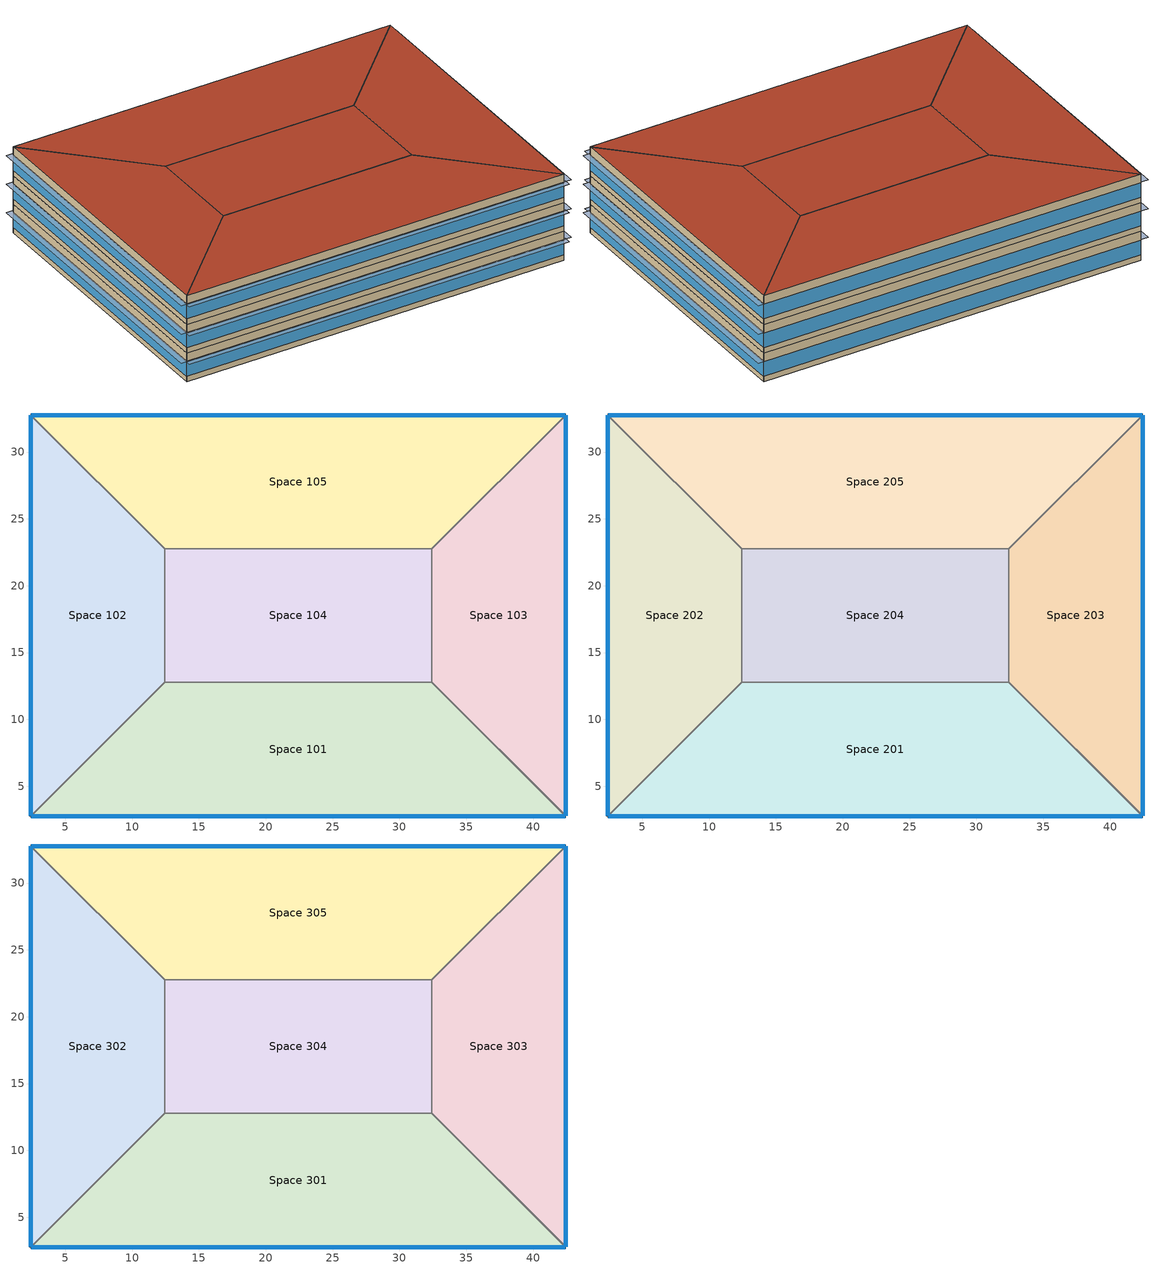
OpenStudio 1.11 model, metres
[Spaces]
Space 101
 floor ground: 32.43,12.77 42.43,2.77 2.43,2.77 12.43,12.77 z0
 wall outside: 2.43,2.77 42.43,2.77 z0:3.05
 wall to Space 104: 32.43,12.77 12.43,12.77 z0:3.05
 wall to Space 103: 42.43,2.77 32.43,12.77 z0:3.05
 wall to Space 102: 12.43,12.77 2.43,2.77 z0:3.05
 window: 2.45,2.77 42.4,2.77 z0.6:2.13
Space 102
 floor ground: 2.43,32.77 12.43,22.77 12.43,12.77 2.43,2.77 z0
 wall outside: 2.43,32.77 2.43,2.77 z0:3.05
 wall to Space 104: 12.43,12.77 12.43,22.77 z0:3.05
 wall to Space 105: 12.43,22.77 2.43,32.77 z0:3.05
 window: 2.43,32.74 2.43,2.79 z0.6:2.13
Space 103
 floor ground: 42.43,32.77 42.43,2.77 32.43,12.77 32.43,22.77 z0
 wall outside: 42.43,2.77 42.43,32.77 z0:3.05
 wall to Space 104: 32.43,22.77 32.43,12.77 z0:3.05
 wall to Space 105: 42.43,32.77 32.43,22.77 z0:3.05
 window: 42.43,2.79 42.43,32.74 z0.6:2.13
Space 104
 floor ground: 32.43,22.77 32.43,12.77 12.43,12.77 12.43,22.77 z0
 wall to Space 105: 32.43,22.77 12.43,22.77 z0:3.05
Space 105
 floor ground: 42.43,32.77 32.43,22.77 12.43,22.77 2.43,32.77 z0
 wall outside: 42.43,32.77 2.43,32.77 z0:3.05
 window: 42.4,32.77 2.45,32.77 z0.6:2.13
Space 201
 floor to Space 101: 32.43,12.77 42.43,2.77 2.43,2.77 12.43,12.77 z3.05
 wall outside: 2.43,2.77 42.43,2.77 z3.05:6.1
 wall to Space 204: 32.43,12.77 12.43,12.77 z3.05:6.1
 wall to Space 203: 42.43,2.77 32.43,12.77 z3.05:6.1
 wall to Space 202: 12.43,12.77 2.43,2.77 z3.05:6.1
 window: 2.45,2.77 42.4,2.77 z3.65:5.17
Space 202
 floor to Space 102: 2.43,32.77 12.43,22.77 12.43,12.77 2.43,2.77 z3.05
 wall outside: 2.43,32.77 2.43,2.77 z3.05:6.1
 wall to Space 204: 12.43,12.77 12.43,22.77 z3.05:6.1
 wall to Space 205: 12.43,22.77 2.43,32.77 z3.05:6.1
 window: 2.43,32.74 2.43,2.79 z3.65:5.17
Space 203
 floor to Space 103: 42.43,32.77 42.43,2.77 32.43,12.77 32.43,22.77 z3.05
 wall outside: 42.43,2.77 42.43,32.77 z3.05:6.1
 wall to Space 204: 32.43,22.77 32.43,12.77 z3.05:6.1
 wall to Space 205: 42.43,32.77 32.43,22.77 z3.05:6.1
 window: 42.43,2.79 42.43,32.74 z3.65:5.17
Space 204
 floor to Space 104: 32.43,22.77 32.43,12.77 12.43,12.77 12.43,22.77 z3.05
 wall to Space 205: 32.43,22.77 12.43,22.77 z3.05:6.1
Space 205
 floor to Space 105: 42.43,32.77 32.43,22.77 12.43,22.77 2.43,32.77 z3.05
 wall outside: 42.43,32.77 2.43,32.77 z3.05:6.1
 window: 42.4,32.77 2.45,32.77 z3.65:5.17
Space 301
 floor to Space 201: 32.43,12.77 42.43,2.77 2.43,2.77 12.43,12.77 z6.1
 wall outside: 2.43,2.77 42.43,2.77 z6.1:9.14
 wall to Space 304: 32.43,12.77 12.43,12.77 z6.1:9.14
 wall to Space 303: 42.43,2.77 32.43,12.77 z6.1:9.14
 wall to Space 302: 12.43,12.77 2.43,2.77 z6.1:9.14
 window: 2.45,2.77 42.4,2.77 z6.7:8.22
 roof outside: 42.43,2.77 32.43,12.77 12.43,12.77 2.43,2.77 z9.14
Space 302
 floor to Space 202: 2.43,32.77 12.43,22.77 12.43,12.77 2.43,2.77 z6.1
 wall outside: 2.43,32.77 2.43,2.77 z6.1:9.14
 wall to Space 304: 12.43,12.77 12.43,22.77 z6.1:9.14
 wall to Space 305: 12.43,22.77 2.43,32.77 z6.1:9.14
 window: 2.43,32.74 2.43,2.79 z6.7:8.22
 roof outside: 2.43,2.77 12.43,12.77 12.43,22.77 2.43,32.77 z9.14
Space 303
 floor to Space 203: 42.43,32.77 42.43,2.77 32.43,12.77 32.43,22.77 z6.1
 wall outside: 42.43,2.77 42.43,32.77 z6.1:9.14
 wall to Space 304: 32.43,22.77 32.43,12.77 z6.1:9.14
 wall to Space 305: 42.43,32.77 32.43,22.77 z6.1:9.14
 window: 42.43,2.79 42.43,32.74 z6.7:8.22
 roof outside: 42.43,2.77 42.43,32.77 32.43,22.77 32.43,12.77 z9.14
Space 304
 floor to Space 204: 32.43,22.77 32.43,12.77 12.43,12.77 12.43,22.77 z6.1
 wall to Space 305: 32.43,22.77 12.43,22.77 z6.1:9.14
 roof outside: 32.43,12.77 32.43,22.77 12.43,22.77 12.43,12.77 z9.14
Space 305
 floor to Space 205: 42.43,32.77 32.43,22.77 12.43,22.77 2.43,32.77 z6.1
 wall outside: 42.43,32.77 2.43,32.77 z6.1:9.14
 window: 42.4,32.77 2.45,32.77 z6.7:8.22
 roof outside: 32.43,22.77 42.43,32.77 2.43,32.77 12.43,22.77 z9.14
shading: 2.43,2.64 2.43,32.9 1.76,32.9 1.76,2.64 z2.28; 42.56,2.1 42.56,2.77 2.3,2.77 2.3,2.1 z8.37; 43.1,2.64 43.1,32.9 42.43,32.9 42.43,2.64 z8.38; 42.56,2.1 42.56,2.77 2.3,2.77 2.3,2.1 z2.28; 42.56,2.1 42.56,2.77 2.3,2.77 2.3,2.1 z5.33; 2.43,2.64 2.43,32.9 1.76,32.9 1.76,2.64 z5.33; 43.1,2.64 43.1,32.9 42.43,32.9 42.43,2.64 z5.33; 43.1,2.64 43.1,32.9 42.43,32.9 42.43,2.64 z2.28; 2.43,2.64 2.43,32.9 1.76,32.9 1.76,2.64 z8.38
[Building]
Building 1: Space Type=189.1-2009 - Office - OpenOffice - CZ4-8; Default Construction Set=189.1-2009 - CZ4 - Office 1
[Site]
Piacenza: Latitude {deg}=44.92; Longitude {deg}=9.73; Time Zone {hr}=1; Elevation {m}=134
[ClimateZones]
Climate Zone Institution Name 1=ASHRAE; Climate Zone Document Name 1=ANSI/ASHRAE Standard 169; Climate Zone Document Year 1=2006; Climate Zone Institution Name 2=CEC; Climate Zone Document Name 2=California Climate Zone Descriptions; Climate Zone Document Year 2=1995
[SizingPeriod:DesignDay] Barometric Pressure {Pa}=99726; Sky Clearness=0; Rain Indicator=0; Snow Indicator=0; Day of Month=21; Daylight Saving Time Indicator=0; Dry-Bulb Temperature Range Modifier Type=DefaultMultipliers
Name | Maximum Dry-Bulb Temperature {C} | Daily Dry-Bulb Temperature Range {deltaC} | Humidity Indicating Conditions at Maximum Dry-Bulb | Wind Speed {m/s} | Wind Direction {deg} | Month | Day Type | Humidity Indicating Type | Solar Model Indicator | ASHRAE Taub | ASHRAE Taud
Piacenza Ann Clg .4% Condns DB=>MWB | 33.1 | 11.9 | 22.7 | 2.3 | 90 | 8 | SummerDesignDay | Wetbulb | ASHRAETau | 0.48 | 1.935
Piacenza Ann Htg Wind 99.6% Condns WS=>MCDB | 5.8 | 0 | 5.8 | 8.9 | 250 | 1 | WinterDesignDay | Wetbulb | ASHRAEClearSky
Piacenza Ann Hum_n 99.6% Condns DP=>MCDB | 3.5 | 0 | -11.3 | 2 | 250 | 1 | WinterDesignDay | Dewpoint | ASHRAEClearSky
Piacenza Ann Htg 99.6% Condns DB | -6.1 | 0 | -6.1 | 2 | 250 | 1 | WinterDesignDay | Wetbulb | ASHRAEClearSky
Piacenza Ann Clg .4% Condns Enth=>MDB | 30.3 | 11.9 | 74900 | 2.3 | 90 | 8 | SummerDesignDay | Enthalpy | ASHRAETau | 0.48 | 1.935
Piacenza Ann Clg .4% Condns WB=>MDB | 30.1 | 11.9 | 24.6 | 2.3 | 90 | 8 | SummerDesignDay | Wetbulb | ASHRAETau | 0.48 | 1.935
Piacenza Ann Clg .4% Condns DP=>MDB | 27.4 | 11.9 | 23 | 2.3 | 90 | 8 | SummerDesignDay | Dewpoint | ASHRAETau | 0.48 | 1.935
[DefaultConstructionSet]
Name | Default Exterior Surface Constructions | Default Interior Surface Constructions | Default Ground Contact Surface Constructions | Default Exterior SubSurface Constructions | Default Interior SubSurface Constructions | Interior Partition Construction
189.1-2009 - CZ1 - Office | Default Surface Constructions 25 | Default Surface Constructions 26 | Default Surface Constructions 27 | Default Sub Surface Constructions 17 | Default Sub Surface Constructions 18 | Interior Partition
189.1-2009 - CZ4 - Office 1 | Default Surface Constructions 10 | Default Surface Constructions 11 | Default Surface Constructions 12 | Default Sub Surface Constructions 7 | Default Sub Surface Constructions 8 | Interior Partition 3
MyModified_constructionSet | Default Surface Constructions 22 | Default Surface Constructions 23 | Default Surface Constructions 24 | Default Sub Surface Constructions 15 | Default Sub Surface Constructions 16 | Interior Partition
[DefaultSurfaceConstructions]
Name | Floor Construction | Wall Construction | Roof Ceiling Construction
Default Surface Constructions 10 | ExtSlabCarpet 4in ClimateZone 1-8 3 | ASHRAE 189.1-2009 ExtWall Mass ClimateZone 9 | ASHRAE 189.1-2009 ExtRoof IEAD ClimateZone 2-5 2
Default Surface Constructions 11 | Interior Floor 3 | Interior Wall 3 | Interior Ceiling 3
Default Surface Constructions 12 | ExtSlabCarpet 4in ClimateZone 1-8 3 | ExtSlabCarpet 4in ClimateZone 1-8 3 | ExtSlabCarpet 4in ClimateZone 1-8 3
Default Surface Constructions 22; Default Surface Constructions 25 | ExtSlabCarpet 4in ClimateZone 1-8 1 | ASHRAE 189.1-2009 ExtWall Mass ClimateZone 7 | ASHRAE 189.1-2009 ExtRoof IEAD ClimateZone 2
Default Surface Constructions 23; Default Surface Constructions 26 | Interior Floor 1 | Interior Wall 1 | Interior Ceiling 1
Default Surface Constructions 24; Default Surface Constructions 27 | ExtSlabCarpet 4in ClimateZone 1-8 1 | ExtSlabCarpet 4in ClimateZone 1-8 1 | ExtSlabCarpet 4in ClimateZone 1-8 1
[Construction]
Interior Partition: G05 25mm wood
ExtSlabCarpet 4in ClimateZone 1-8 1: MAT-CC05 4 HW CONCRETE 1, CP02 CARPET PAD 1
ASHRAE 189.1-2009 ExtWall Mass ClimateZone 7: 1IN Stucco 1, 8IN Concrete HW 1, Wall Insulation [31] 1, 1/2IN Gypsum 1
ASHRAE 189.1-2009 ExtRoof IEAD ClimateZone 2: Roof Membrane 1, Roof Insulation [18] 1, Metal Decking 1
Interior Floor 1: F16 Acoustic tile 1, F05 Ceiling air space resistance 1, M11 100mm lightweight concrete 1
Interior Wall 1: G01a 19mm gypsum board 1, F04 Wall air space resistance 1, G01a 19mm gypsum board 1
Interior Ceiling 1: M11 100mm lightweight concrete 1, F05 Ceiling air space resistance 1, F16 Acoustic tile 1
ASHRAE 189.1-2009 ExtWindow ClimateZone 7: Theoretical Glass [167] 1
Exterior Door 1: F08 Metal surface 1, I01 25mm insulation board 1
Interior Window 1: Clear 3mm 1
Interior Door 1: G05 25mm wood 1
Interior Partition 3; Interior Door 3: G05 25mm wood 3
ExtSlabCarpet 4in ClimateZone 1-8 3: MAT-CC05 4 HW CONCRETE 3, CP02 CARPET PAD 3
ASHRAE 189.1-2009 ExtWall Mass ClimateZone 9: 1IN Stucco 3, 8IN Concrete HW 3, Wall Insulation [37] 1, 1/2IN Gypsum 3
ASHRAE 189.1-2009 ExtRoof IEAD ClimateZone 2-5 2: Roof Membrane 3, Roof Insulation [21] 2, Metal Decking 3
Interior Floor 3: F16 Acoustic tile 3, F05 Ceiling air space resistance 3, M11 100mm lightweight concrete 3
Interior Wall 3: G01a 19mm gypsum board 3, F04 Wall air space resistance 3, G01a 19mm gypsum board 3
Interior Ceiling 3: M11 100mm lightweight concrete 3, F05 Ceiling air space resistance 3, F16 Acoustic tile 3
ASHRAE 189.1-2009 ExtWindow ClimateZone 4-5 1: Theoretical Glass [207] 1
Exterior Door 3: F08 Metal surface 3, I01 25mm insulation board 3
Interior Window 3: Clear 3mm 3
[Material] Thermal Absorptance=0.9
Name | Roughness | Thickness {m} | Conductivity {W/m-K} | Density {kg/m3} | Specific Heat {J/kg-K} | Solar Absorptance | Visible Absorptance
G05 25mm wood; G05 25mm wood 1; G05 25mm wood 3 | MediumSmooth | 0.0254 | 0.15 | 608 | 1630 | 0.5 | 0.5
MAT-CC05 4 HW CONCRETE 1; MAT-CC05 4 HW CONCRETE 3 | Rough | 0.1016 | 1.311 | 2240 | 836.8 | 0.85 | 0.85
1IN Stucco 1; 1IN Stucco 3 | Smooth | 0.0253 | 0.6918 | 1858 | 837 | 0.92 | 0.92
8IN Concrete HW 1; 8IN Concrete HW 3 | MediumRough | 0.2033 | 1.7296 | 2243 | 837 | 0.65 | 0.65
Wall Insulation [31] 1 | MediumRough | 0.0337 | 0.0432 | 91 | 837 | 0.5 | 0.5
1/2IN Gypsum 1; 1/2IN Gypsum 3 | Smooth | 0.0127 | 0.16 | 784.9 | 830 | 0.4 | 0.4
Roof Membrane 1; Roof Membrane 3 | VeryRough | 0.0095 | 0.16 | 1121.29 | 1460 | 0.7 | 0.7
Roof Insulation [18] 1 | MediumRough | 0.1693 | 0.049 | 265 | 836.8 | 0.7 | 0.7
Metal Decking 1; Metal Decking 3 | MediumSmooth | 0.0015 | 45.006 | 7680 | 418.4 | 0.6 | 0.6
F16 Acoustic tile 1; F16 Acoustic tile 3 | MediumSmooth | 0.0191 | 0.06 | 368 | 590 | 0.3 | 0.3
M11 100mm lightweight concrete 1; M11 100mm lightweight concrete 3 | MediumRough | 0.1016 | 0.53 | 1280 | 840 | 0.5 | 0.5
G01a 19mm gypsum board 1; G01a 19mm gypsum board 3 | MediumSmooth | 0.019 | 0.16 | 800 | 1090 | 0.4 | 0.4
F08 Metal surface 1; F08 Metal surface 3 | Smooth | 0.0008 | 45.28 | 7824 | 500 | 0.7 | 0.7
I01 25mm insulation board 1; I01 25mm insulation board 3 | MediumRough | 0.0254 | 0.03 | 43 | 1210 | 0.6 | 0.6
Wall Insulation [37] 1 | MediumRough | 0.0681 | 0.0432 | 91 | 837 | 0.5 | 0.5
Roof Insulation [21] 2 | MediumRough | 0.2105 | 0.049 | 265 | 836.8 | 0.7 | 0.7
[Material:NoMass] Roughness=Smooth; Thermal Resistance {m2-K/W}=0.1; Thermal Absorptance=0.9; Solar Absorptance=0.8; Visible Absorptance=0.8
CP02 CARPET PAD 1; CP02 CARPET PAD 3
[Material:AirGap]
Name | Thermal Resistance {m2-K/W}
F05 Ceiling air space resistance 1; F05 Ceiling air space resistance 3 | 0.18
F04 Wall air space resistance 1; F04 Wall air space resistance 3 | 0.15
[DefaultSubSurfaceConstructions]
Name | Fixed Window Construction | Operable Window Construction | Door Construction | Tubular Daylight Dome Construction | Tubular Daylight Diffuser Construction
Default Sub Surface Constructions 7 | ASHRAE 189.1-2009 ExtWindow ClimateZone 4-5 1 | ASHRAE 189.1-2009 ExtWindow ClimateZone 4-5 1 | Exterior Door 3 | Interior Window 3 | Interior Window 3
Default Sub Surface Constructions 8 | Interior Window 3 | Interior Window 3 | Interior Door 3
Default Sub Surface Constructions 15; Default Sub Surface Constructions 17 | ASHRAE 189.1-2009 ExtWindow ClimateZone 7 | ASHRAE 189.1-2009 ExtWindow ClimateZone 7 | Exterior Door 1 | Interior Window 1 | Interior Window 1
Default Sub Surface Constructions 16; Default Sub Surface Constructions 18 | Interior Window 1 | Interior Window 1 | Interior Door 1
[WindowMaterial:Glazing] Optical Data Type=SpectralAverage; Thickness {m}=0.003; Back Side Solar Reflectance at Normal Incidence=0; Back Side Visible Reflectance at Normal Incidence=0; Infrared Transmittance at Normal Incidence=0; Dirt Correction Factor for Solar and Visible Transmittance=1; Solar Diffusing=No
Name | Solar Transmittance at Normal Incidence | Front Side Solar Reflectance at Normal Incidence | Visible Transmittance at Normal Incidence | Front Side Visible Reflectance at Normal Incidence | Front Side Infrared Hemispherical Emissivity | Back Side Infrared Hemispherical Emissivity | Conductivity {W/m-K}
Theoretical Glass [167] 1 | 0.2374 | 0.7126 | 0.2512 | 0.6988 | 0.985 | 0.985 | 2.1073
Clear 3mm 1; Clear 3mm 3 | 0.837 | 0.075 | 0.898 | 0.081 | 0.84 | 0.84 | 0.9
Theoretical Glass [207] 1 | 0.3311 | 0.6189 | 0.44 | 0.51 | 0.9 | 0.9 | 0.0133
[SpaceType] Standards Building Type=Office
Name | Default Schedule Set | Design Specification Outdoor Air Object | Standards Space Type
189.1-2009 - Office - BreakRoom - CZ1-3 | 189.1-2009 - Office - BreakRoom - CZ1-3 Schedule Set | 189.1-2009 - Office - BreakRoom - CZ1-3 Ventilation | BreakRoom
189.1-2009 - Office - OpenOffice - CZ1-3 | 189.1-2009 - Office - OpenOffice - CZ1-3 Schedule Set | 189.1-2009 - Office - OpenOffice - CZ1-3 Ventilation | OpenOffice
189.1-2009 - Office - BreakRoom - CZ4-8 | 189.1-2009 - Office - BreakRoom - CZ4-8 Schedule Set | 189.1-2009 - Office - BreakRoom - CZ4-8 Ventilation | BreakRoom
189.1-2009 - Office - OpenOffice - CZ4-8 | 189.1-2009 - Office - OpenOffice - CZ4-8 Schedule Set | 189.1-2009 - Office - OpenOffice - CZ4-8 Ventilation | OpenOffice
[DefaultScheduleSet] People Activity Level Schedule=Office Activity; Lighting Schedule=Office Bldg Light; Electric Equipment Schedule=Office Bldg Equip; Infiltration Schedule=Office Infil Quarter On
Name | Number of People Schedule
189.1-2009 - Office - BreakRoom - CZ1-3 Schedule Set; 189.1-2009 - Office - BreakRoom - CZ4-8 Schedule Set | Office Misc Occ
189.1-2009 - Office - OpenOffice - CZ1-3 Schedule Set; 189.1-2009 - Office - OpenOffice - CZ4-8 Schedule Set | Office Work Occ
[Lights:Definition] Design Level Calculation Method=Watts/Area
Name | Watts per Space Floor Area {W/m2}
189.1-2009 - Office - OpenOffice - CZ1-3 Lights Definition; 189.1-2009 - Office - OpenOffice - CZ4-8 Lights Definition | 10.6563
189.1-2009 - Office - BreakRoom - CZ4-8 Lights Definition | 11.625
OurMOdified_breakRoom_lights | 8
[Lights]
Name | Lights Definition | Space or SpaceType
ourway | OurMOdified_breakRoom_lights | 189.1-2009 - Office - BreakRoom - CZ1-3
189.1-2009 - Office - OpenOffice - CZ1-3 Lights | 189.1-2009 - Office - OpenOffice - CZ1-3 Lights Definition | 189.1-2009 - Office - OpenOffice - CZ1-3
189.1-2009 - Office - BreakRoom - CZ4-8 Lights | 189.1-2009 - Office - BreakRoom - CZ4-8 Lights Definition | 189.1-2009 - Office - BreakRoom - CZ4-8
189.1-2009 - Office - OpenOffice - CZ4-8 Lights | 189.1-2009 - Office - OpenOffice - CZ4-8 Lights Definition | 189.1-2009 - Office - OpenOffice - CZ4-8
[DesignSpecification:OutdoorAir] Outdoor Air Method=Sum
Name | Outdoor Air Flow per Person {m3/s-person}
189.1-2009 - Office - BreakRoom - CZ1-3 Ventilation; 189.1-2009 - Office - BreakRoom - CZ4-8 Ventilation | 0.00707921
189.1-2009 - Office - OpenOffice - CZ1-3 Ventilation; 189.1-2009 - Office - OpenOffice - CZ4-8 Ventilation | 0.00943895
[People:Definition] Number of People Calculation Method=People/Area; Fraction Radiant=0.3
Name | People per Space Floor Area {person/m2}
189.1-2009 - Office - OpenOffice - CZ1-3 People Definition; 189.1-2009 - Office - OpenOffice - CZ4-8 People Definition | 0.0565105
189.1-2009 - Office - BreakRoom - CZ4-8 People Definition | 0.538196
ourModified_breakroom_people | 1
[People]
Name | People Definition | Space or SpaceType
189.1-2009 - Office - BreakRoom - CZ1-3 People | ourModified_breakroom_people | 189.1-2009 - Office - BreakRoom - CZ1-3
189.1-2009 - Office - OpenOffice - CZ1-3 People | 189.1-2009 - Office - OpenOffice - CZ1-3 People Definition | 189.1-2009 - Office - OpenOffice - CZ1-3
189.1-2009 - Office - BreakRoom - CZ4-8 People | 189.1-2009 - Office - BreakRoom - CZ4-8 People Definition | 189.1-2009 - Office - BreakRoom - CZ4-8
189.1-2009 - Office - OpenOffice - CZ4-8 People | 189.1-2009 - Office - OpenOffice - CZ4-8 People Definition | 189.1-2009 - Office - OpenOffice - CZ4-8
[SpaceInfiltration:DesignFlowRate] Design Flow Rate Calculation Method=Flow/ExteriorArea
Name | Space or SpaceType | Flow per Exterior Surface Area {m3/s-m2}
189.1-2009 - Office - BreakRoom - CZ1-3 Infiltration | 189.1-2009 - Office - BreakRoom - CZ1-3 | 0.00030226
189.1-2009 - Office - OpenOffice - CZ1-3 Infiltration | 189.1-2009 - Office - OpenOffice - CZ1-3 | 0.00030226
189.1-2009 - Office - BreakRoom - CZ4-8 Infiltration | 189.1-2009 - Office - BreakRoom - CZ4-8 | 0.000226568
189.1-2009 - Office - OpenOffice - CZ4-8 Infiltration | 189.1-2009 - Office - OpenOffice - CZ4-8 | 0.000226568
[ElectricEquipment:Definition] Design Level Calculation Method=Watts/Area
Name | Watts per Space Floor Area {W/m2}
189.1-2009 - Office - BreakRoom - CZ1-3 Electric Equipment Definition; 189.1-2009 - Office - BreakRoom - CZ4-8 Electric Equipment Definition | 48.007
189.1-2009 - Office - OpenOffice - CZ1-3 Electric Equipment Definition; 189.1-2009 - Office - OpenOffice - CZ4-8 Electric Equipment Definition | 7.64238
[ElectricEquipment]
Name | Electric Equipment Definition | Space or SpaceType
189.1-2009 - Office - BreakRoom - CZ1-3 Electric Equipment | 189.1-2009 - Office - BreakRoom - CZ1-3 Electric Equipment Definition | 189.1-2009 - Office - BreakRoom - CZ1-3
189.1-2009 - Office - OpenOffice - CZ1-3 Electric Equipment | 189.1-2009 - Office - OpenOffice - CZ1-3 Electric Equipment Definition | 189.1-2009 - Office - OpenOffice - CZ1-3
189.1-2009 - Office - BreakRoom - CZ4-8 Electric Equipment | 189.1-2009 - Office - BreakRoom - CZ4-8 Electric Equipment Definition | 189.1-2009 - Office - BreakRoom - CZ4-8
189.1-2009 - Office - OpenOffice - CZ4-8 Electric Equipment | 189.1-2009 - Office - OpenOffice - CZ4-8 Electric Equipment Definition | 189.1-2009 - Office - OpenOffice - CZ4-8
[ThermostatSetpoint:DualSetpoint] Heating Setpoint Temperature Schedule=Medium Office HtgSetp; Cooling Setpoint Temperature Schedule=Medium Office ClgSetp
Thermal Zone 1 Thermostat 1; Thermal Zone 2 Thermostat; Thermal Zone 3 Thermostat 1; Thermal Zone 4 Thermostat; Thermal Zone 5 Thermostat 1; Thermal Zone 6 Thermostat
[BuildingStory] Nominal Floor to Floor Height {m}=3.048
Name | Nominal Z Coordinate {m}
Building Story 1 | 0
Building Story 2 | 3.048
Building Story 3 | 6.096
[Space]
Name | Space Type | Default Construction Set | Building Story | Thermal Zone
Space 101 | 189.1-2009 - Office - BreakRoom - CZ4-8 | MyModified_constructionSet | Building Story 1 | Thermal Zone 1
Space 102; Space 103; Space 105 | 189.1-2009 - Office - OpenOffice - CZ1-3 | 189.1-2009 - CZ1 - Office | Building Story 1 | Thermal Zone 1
Space 104 | 189.1-2009 - Office - BreakRoom - CZ1-3 | 189.1-2009 - CZ1 - Office | Building Story 1 | Thermal Zone 2
Space 201; Space 202; Space 203; Space 205 | 189.1-2009 - Office - OpenOffice - CZ1-3 | 189.1-2009 - CZ1 - Office | Building Story 2 | Thermal Zone 3
Space 204 | 189.1-2009 - Office - BreakRoom - CZ1-3 | 189.1-2009 - CZ1 - Office | Building Story 2 | Thermal Zone 4
Space 301; Space 302; Space 303; Space 305 | 189.1-2009 - Office - OpenOffice - CZ1-3 | 189.1-2009 - CZ1 - Office | Building Story 3 | Thermal Zone 5
Space 304 | 189.1-2009 - Office - BreakRoom - CZ1-3 | 189.1-2009 - CZ1 - Office | Building Story 3 | Thermal Zone 6
[ThermalZone] Use Ideal Air Loads=Yes
Name | Thermostat
Thermal Zone 1 | Thermal Zone 1 Thermostat 1
Thermal Zone 2 | Thermal Zone 2 Thermostat
Thermal Zone 3 | Thermal Zone 3 Thermostat 1
Thermal Zone 4 | Thermal Zone 4 Thermostat
Thermal Zone 5 | Thermal Zone 5 Thermostat 1
Thermal Zone 6 | Thermal Zone 6 Thermostat
[Sizing:Zone] Zone Cooling Design Supply Air Temperature Input Method=SupplyAirTemperature; Zone Cooling Design Supply Air Temperature {C}=14; Zone Cooling Design Supply Air Temperature Difference {deltaC}=11.11; Zone Heating Design Supply Air Temperature Input Method=SupplyAirTemperature; Zone Heating Design Supply Air Temperature {C}=40; Zone Heating Design Supply Air Temperature Difference {deltaC}=11.11; Zone Cooling Design Supply Air Humidity Ratio {kg-H2O/kg-air}=0.0085; Zone Heating Design Supply Air Humidity Ratio {kg-H2O/kg-air}=0.008; Cooling Design Air Flow Method=DesignDay; Heating Design Air Flow Method=DesignDay; Account for Dedicated Outdoor Air System=No; Dedicated Outdoor Air System Control Strategy=NeutralSupplyAir; Dedicated Outdoor Air Low Setpoint Temperature for Design {C}=autosize; Dedicated Outdoor Air High Setpoint Temperature for Design {C}=autosize
Thermal Zone 1; Thermal Zone 2; Thermal Zone 3; Thermal Zone 4; Thermal Zone 5; Thermal Zone 6
[Schedule:Ruleset]
Name | Default Day Schedule | Summer Design Day Schedule | Winter Design Day Schedule
Office Bldg Light | Office Bldg Light Default Schedule | Office Bldg Light Summer Design Day | Office Bldg Light Winter Design Day
Office Misc Occ | Office Bldg Occ Default Schedule 1 | Office Bldg Occ Summer Design Day 1 | Office Bldg Occ Winter Design Day 1
Office Activity | Office Activity Default Schedule | Office Activity Summer Design Day | Office Activity Winter Design Day
Office Infil Quarter On | Office Infil Quarter On Default Schedule | Office Infil Quarter On Summer Design Day | Office Infil Quarter On Winter Design Day
Office Bldg Equip | Office Bldg Equip Default Schedule | Office Bldg Equip Summer Design Day | Office Bldg Equip Winter Design Day
Medium Office HtgSetp | Medium Office HtgSetp Default Schedule | Medium Office HtgSetp Summer Design Day | Medium Office HtgSetp Winter Design Day
Medium Office ClgSetp | Medium Office ClgSetp Default Schedule | Medium Office ClgSetp Summer Design Day | Medium Office ClgSetp Winter Design Day
Office Work Occ | Office Bldg Occ Default Schedule | Office Bldg Occ Summer Design Day | Office Bldg Occ Winter Design Day
[Schedule:Day]
Office Bldg Light Default Schedule: 5, 0, 0.05, 7, 0, 0.1, 8, 0, 0.3, 17, 0, 0.9, 18, 0, 0.7, 20, 0, 0.5, 22, 0, 0.3, 23, 0, 0.1, 24, 0, 0.05
Office Bldg Light Summer Design Day; Office Infil Quarter On Rule 1 Day Schedule; Office Bldg Equip Summer Design Day: 24, 0, 1
Office Bldg Light Winter Design Day; Office Bldg Occ Winter Design Day 1; Office Bldg Occ Rule 1 Day Schedule 1; Office Bldg Equip Winter Design Day; Office Bldg Occ Winter Design Day; Office Bldg Occ Rule 1 Day Schedule: 24, 0, 0
Office Bldg Light Rule 1 Day Schedule: 24, 0, 0.05
Office Bldg Light Rule 2 Day Schedule: 6, 0, 0.05, 8, 0, 0.1, 14, 0, 0.5, 17, 0, 0.15, 24, 0, 0.05
Office Bldg Occ Default Schedule 1: 6, 0, 0, 7, 0, 0.1, 8, 0, 0.2, 20, 0, 0.4, 22, 0, 0.1, 24, 0, 0.05
Office Bldg Occ Summer Design Day 1; Office Bldg Occ Summer Design Day: 6, 0, 0, 22, 0, 1, 24, 0, 0.05
Office Bldg Occ Rule 2 Day Schedule 1: 6, 0, 0, 8, 0, 0.1, 14, 0, 0.25, 17, 0, 0.1, 24, 0, 0
Office Activity Default Schedule; Office Activity Summer Design Day; Office Activity Winter Design Day: 24, 0, 132
Office Infil Quarter On Default Schedule; Office Infil Quarter On Summer Design Day: 6, 0, 1, 22, 0, 0.25, 24, 0, 1
Office Infil Quarter On Winter Design Day; Office Infil Quarter On Rule 2 Day Schedule: 6, 0, 1, 18, 0, 0.25, 24, 0, 1
Office Bldg Equip Default Schedule: 8, 0, 0.4, 12, 0, 0.9, 13, 0, 0.8, 17, 0, 0.9, 18, 0, 0.8, 20, 0, 0.6, 22, 0, 0.5, 24, 0, 0.4
Office Bldg Equip Rule 1 Day Schedule: 24, 0, 0.3
Office Bldg Equip Rule 2 Day Schedule: 6, 0, 0.3, 8, 0, 0.4, 14, 0, 0.5, 17, 0, 0.35, 24, 0, 0.3
Medium Office HtgSetp Default Schedule: 6, 0, 15.6, 22, 0, 21, 24, 0, 15.6
Medium Office HtgSetp Summer Design Day; Medium Office HtgSetp Rule 1 Day Schedule: 24, 0, 15.6
Medium Office HtgSetp Winter Design Day: 24, 0, 21
Medium Office HtgSetp Rule 2 Day Schedule: 6, 0, 15.6, 18, 0, 21, 24, 0, 15.6
Medium Office ClgSetp Default Schedule; Medium Office ClgSetp Summer Design Day: 6, 0, 26.7, 22, 0, 24, 24, 0, 26.7
Medium Office ClgSetp Winter Design Day; Medium Office ClgSetp Rule 1 Day Schedule: 24, 0, 26.7
Medium Office ClgSetp Rule 2 Day Schedule: 6, 0, 26.7, 18, 0, 24, 24, 0, 26.7
Office Bldg Occ Default Schedule: 6, 0, 0, 7, 0, 0.1, 8, 0, 0.2, 12, 0, 0.85, 13, 0, 0.5, 17, 0, 0.85, 18, 0, 0.7, 20, 0, 0.4, 22, 0, 0.1, 24, 0, 0.05
Office Bldg Occ Rule 2 Day Schedule: 6, 0, 0, 8, 0, 0.1, 14, 0, 0.4, 17, 0, 0.1, 24, 0, 0
[Schedule:Rule] Apply Monday=No; Apply Tuesday=No; Apply Wednesday=No; Apply Thursday=No; Apply Friday=No; Date Specification Type=DateRange; Start Month=1; Start Day=1; End Month=12; End Day=31
Name | Schedule Ruleset | Rule Order | Day Schedule | Apply Sunday | Apply Saturday
Office Bldg Light Rule 1 | Office Bldg Light | 0 | Office Bldg Light Rule 1 Day Schedule | Yes | No
Office Bldg Light Rule 2 | Office Bldg Light | 1 | Office Bldg Light Rule 2 Day Schedule | No | Yes
Office Misc Occ Rule 1 | Office Misc Occ | 0 | Office Bldg Occ Rule 1 Day Schedule 1 | Yes | No
Office Misc Occ Rule 2 | Office Misc Occ | 1 | Office Bldg Occ Rule 2 Day Schedule 1 | No | Yes
Office Infil Quarter On Rule 1 | Office Infil Quarter On | 0 | Office Infil Quarter On Rule 1 Day Schedule | Yes | No
Office Infil Quarter On Rule 2 | Office Infil Quarter On | 1 | Office Infil Quarter On Rule 2 Day Schedule | No | Yes
Office Bldg Equip Rule 1 | Office Bldg Equip | 0 | Office Bldg Equip Rule 1 Day Schedule | Yes | No
Office Bldg Equip Rule 2 | Office Bldg Equip | 1 | Office Bldg Equip Rule 2 Day Schedule | No | Yes
Medium Office HtgSetp Rule 1 | Medium Office HtgSetp | 0 | Medium Office HtgSetp Rule 1 Day Schedule | Yes | No
Medium Office HtgSetp Rule 2 | Medium Office HtgSetp | 1 | Medium Office HtgSetp Rule 2 Day Schedule | No | Yes
Medium Office ClgSetp Rule 1 | Medium Office ClgSetp | 0 | Medium Office ClgSetp Rule 1 Day Schedule | Yes | No
Medium Office ClgSetp Rule 2 | Medium Office ClgSetp | 1 | Medium Office ClgSetp Rule 2 Day Schedule | No | Yes
Office Work Occ Rule 1 | Office Work Occ | 0 | Office Bldg Occ Rule 1 Day Schedule | Yes | No
Office Work Occ Rule 2 | Office Work Occ | 1 | Office Bldg Occ Rule 2 Day Schedule | No | Yes
